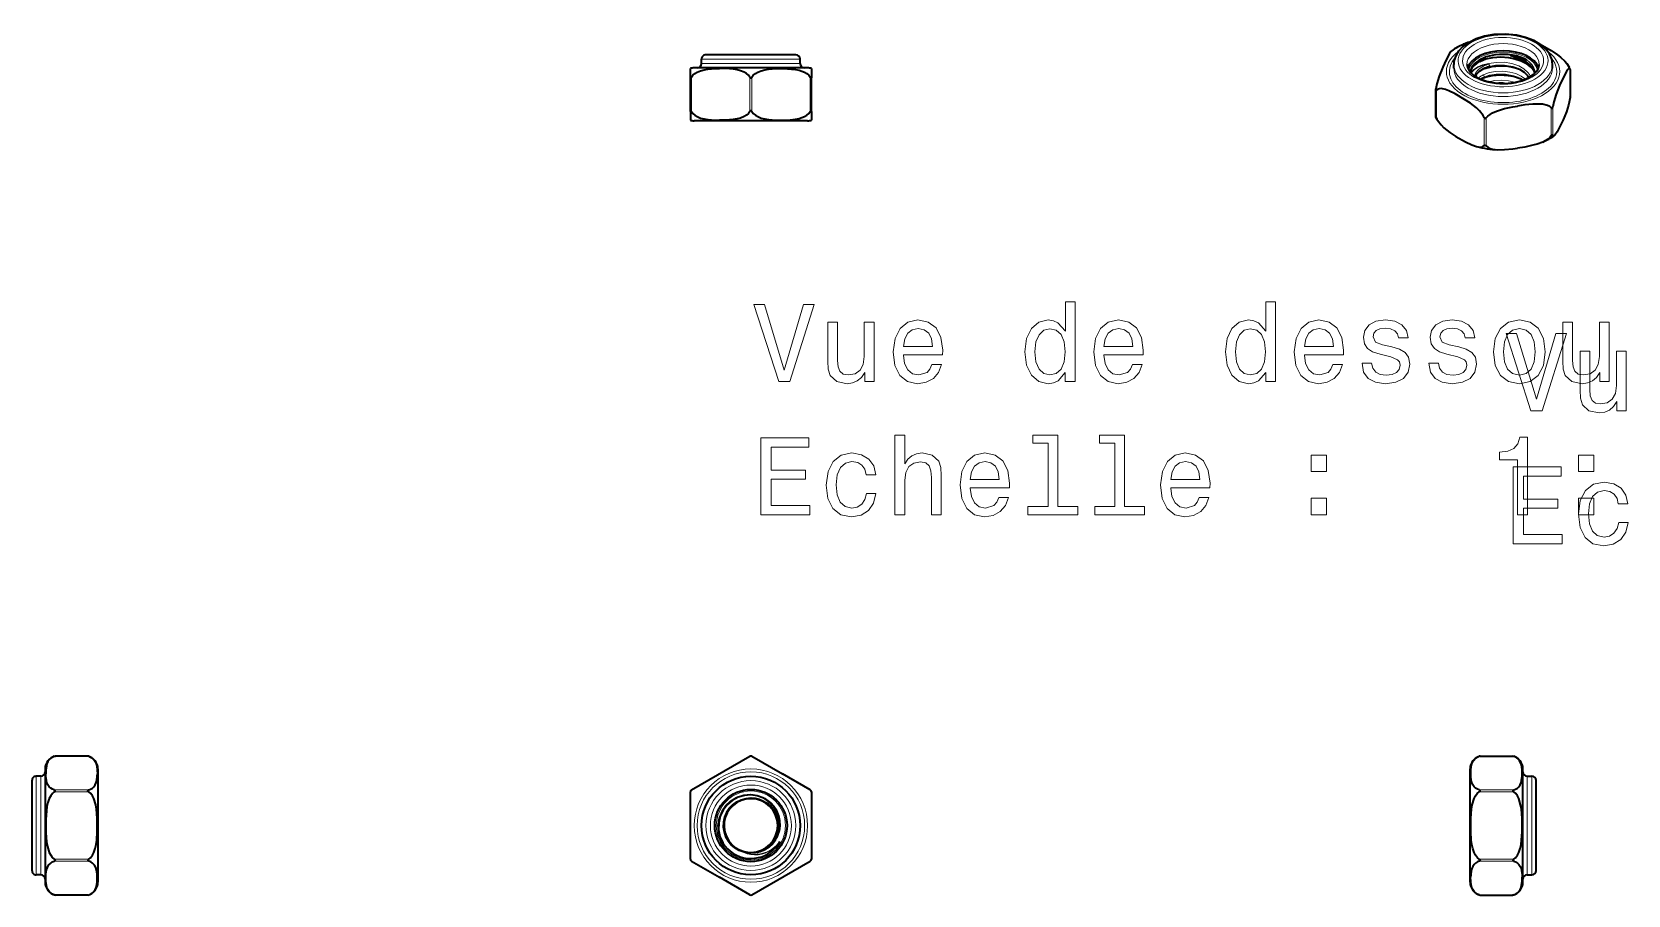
# Model space of a CAD drawing. Extents: x 562 to 708, y 370 to 457.
# Drawn here: x 561.8 to 634.4, y 417.3 to 456.6 of the extents above; entities that cross this region are included whole.
import ezdxf

# ---------------------------------------------------------------- set-up
doc = ezdxf.new("R2010")
doc.units = 0

msp = doc.modelspace()

# ---------------------------------------------------------------- linework, layer by layer
at = {"color": 7, "lineweight": 35, "ltscale": 0.075504}
msp.add_line((595.479, 455.532), (592.459, 455.532), dxfattribs=at)
at = {"color": 7, "lineweight": 35, "ltscale": 0.026569}
msp.add_line((596.541, 455.532), (595.479, 455.532), dxfattribs=at)
at = {"color": 7, "lineweight": 35, "ltscale": 0.009785}
for p, q in [((591.75, 454.515), (591.75, 454.906)), ((597.25, 454.906), (597.25, 454.515)), ((591.75, 452.949), (591.75, 452.558)), ((597.25, 452.949), (597.25, 452.558))]:
    msp.add_line(p, q, dxfattribs=at)
at = {"color": 7, "lineweight": 35, "ltscale": 0.030887}
for p, q in [((593.16, 454.932), (591.925, 454.932)), ((593.16, 452.532), (591.925, 452.532))]:
    msp.add_line(p, q, dxfattribs=at)
at = {"color": 7, "lineweight": 13, "ltscale": 0.082899}
for p, q in [((595.575, 455.332), (592.259, 455.332)), ((595.575, 455.132), (592.259, 455.132))]:
    msp.add_line(p, q, dxfattribs=at)
at = {"color": 7, "lineweight": 35, "ltscale": 0.005}
for p, q in [((592.259, 455.132), (592.259, 455.332)), ((596.741, 455.132), (596.741, 455.332)), ((562.236, 422.741), (562.036, 422.741)), ((629.774, 422.741), (629.974, 422.741)), ((562.236, 418.259), (562.036, 418.259)), ((629.774, 418.259), (629.974, 418.259))]:
    msp.add_line(p, q, dxfattribs=at)
at = {"color": 7, "lineweight": 35, "ltscale": 0.097885}
for p, q in [((597.075, 454.932), (593.16, 454.932)), ((597.075, 452.532), (593.16, 452.532))]:
    msp.add_line(p, q, dxfattribs=at)
at = {"color": 7, "lineweight": 13, "ltscale": 0.02917}
for p, q in [((596.741, 455.332), (595.575, 455.332)), ((596.741, 455.132), (595.575, 455.132))]:
    msp.add_line(p, q, dxfattribs=at)
at = {"color": 7, "lineweight": 35, "ltscale": 0.004082}
for p, q in [((626.433, 454.93), (626.433, 455.094)), ((630.916, 454.93), (630.916, 455.094))]:
    msp.add_line(p, q, dxfattribs=at)
at = {"color": 7, "lineweight": 13, "ltscale": 0.000636176}
msp.add_line((628.038, 455.103), (628.032, 455.128), dxfattribs=at)
at = {"color": 7, "lineweight": 35, "ltscale": 0.002631}
msp.add_line((631.725, 454.873), (631.68, 454.969), dxfattribs=at)
at = {"color": 7, "lineweight": 35, "ltscale": 0.000132048}
for p, q in [((631.727, 454.869), (631.725, 454.873)), ((625.624, 452.701), (625.622, 452.706))]:
    msp.add_line(p, q, dxfattribs=at)
at = {"color": 7, "lineweight": 35, "ltscale": 0.000326079}
for p, q in [((631.727, 454.869), (631.73, 454.856)), ((625.619, 452.718), (625.622, 452.706))]:
    msp.add_line(p, q, dxfattribs=at)
at = {"color": 7, "lineweight": 13, "ltscale": 0.031951}
for p, q in [((631.727, 453.59), (631.727, 454.869)), ((627.812, 451.401), (627.812, 452.679))]:
    msp.add_line(p, q, dxfattribs=at)
at = {"color": 7, "lineweight": 35, "ltscale": 0.030574}
for p, q in [((631.73, 453.633), (631.73, 454.856)), ((625.619, 452.718), (625.619, 453.941))]:
    msp.add_line(p, q, dxfattribs=at)
at = {"color": 7, "lineweight": 35, "ltscale": 0.039132}
for p, q in [((591.75, 452.949), (591.75, 454.515)), ((597.25, 452.949), (597.25, 454.515))]:
    msp.add_line(p, q, dxfattribs=at)
at = {"color": 7, "lineweight": 13, "ltscale": 0.039132}
for p, q in [((591.8, 452.949), (591.8, 454.515)), ((594.45, 452.949), (594.45, 454.515)), ((594.55, 452.949), (594.55, 454.515)), ((597.2, 452.949), (597.2, 454.515))]:
    msp.add_line(p, q, dxfattribs=at)
at = {"color": 7, "lineweight": 35, "ltscale": 0.001065}
for p, q in [((625.619, 453.941), (625.622, 453.984)), ((631.727, 453.59), (631.73, 453.633))]:
    msp.add_line(p, q, dxfattribs=at)
at = {"color": 7, "lineweight": 13, "ltscale": 0.000206424}
msp.add_line((627.775, 454.622), (627.783, 454.626), dxfattribs=at)
at = {"color": 7, "lineweight": 35, "ltscale": 0.000196875}
msp.add_line((627.782, 454.481), (627.789, 454.484), dxfattribs=at)
at = {"color": 7, "lineweight": 13, "ltscale": 0.03195}
for p, q in [((625.648, 452.65), (625.648, 453.928)), ((627.908, 451.386), (627.908, 452.664)), ((630.864, 451.843), (630.864, 453.121)), ((630.935, 451.884), (630.935, 453.162))]:
    msp.add_line(p, q, dxfattribs=at)
at = {"color": 7, "lineweight": 35, "ltscale": 0.002633}
msp.add_line((625.669, 452.606), (625.624, 452.701), dxfattribs=at)
at = {"color": 7, "lineweight": 35, "ltscale": 0.001228}
for p, q in [((625.648, 452.65), (625.669, 452.606)), ((562.853, 423.647), (562.901, 423.66)), ((629.11, 423.66), (629.157, 423.647)), ((562.901, 417.34), (562.853, 417.353)), ((629.157, 417.353), (629.11, 417.34))]:
    msp.add_line(p, q, dxfattribs=at)
at = {"color": 7, "lineweight": 13, "ltscale": 0.039131}
for p, q in [((564.419, 423.647), (562.853, 423.647)), ((627.592, 423.647), (629.157, 423.647)), ((564.419, 422.117), (562.853, 422.117)), ((627.592, 422.117), (629.157, 422.117)), ((564.419, 422.03), (562.853, 422.03)), ((627.592, 422.03), (629.157, 422.03)), ((564.419, 418.97), (562.853, 418.97)), ((564.419, 418.883), (562.853, 418.883)), ((627.592, 418.97), (629.157, 418.97)), ((627.592, 418.883), (629.157, 418.883)), ((564.419, 417.353), (562.853, 417.353)), ((627.592, 417.353), (629.157, 417.353))]:
    msp.add_line(p, q, dxfattribs=at)
at = {"color": 7, "lineweight": 35, "ltscale": 0.036768}
for p, q in [((564.371, 423.66), (562.901, 423.66)), ((627.639, 423.66), (629.11, 423.66)), ((564.371, 417.34), (562.901, 417.34)), ((627.639, 417.34), (629.11, 417.34))]:
    msp.add_line(p, q, dxfattribs=at)
at = {"color": 7, "lineweight": 35, "ltscale": 0.001229}
for p, q in [((564.419, 423.647), (564.371, 423.66)), ((627.639, 423.66), (627.592, 423.647)), ((564.371, 417.34), (564.419, 417.353)), ((627.592, 417.353), (627.639, 417.34))]:
    msp.add_line(p, q, dxfattribs=at)
at = {"color": 7, "lineweight": 35, "ltscale": 0.076499}
for p, q in [((591.8, 422.117), (594.45, 423.647)), ((594.55, 417.353), (597.2, 418.883))]:
    msp.add_line(p, q, dxfattribs=at)
at = {"color": 7, "lineweight": 35, "ltscale": 0.039872}
for p, q in [((594.55, 423.647), (595.931, 422.849)), ((594.45, 417.353), (593.069, 418.151))]:
    msp.add_line(p, q, dxfattribs=at)
at = {"color": 7, "lineweight": 35, "ltscale": 0.009402}
for p, q in [((562.436, 423.075), (562.436, 422.699)), ((564.836, 423.075), (564.836, 422.699)), ((627.174, 417.925), (627.174, 418.301)), ((629.574, 417.925), (629.574, 418.301))]:
    msp.add_line(p, q, dxfattribs=at)
at = {"color": 7, "lineweight": 35, "ltscale": 0.036627}
for p, q in [((597.2, 422.117), (595.931, 422.849)), ((591.8, 418.883), (593.069, 418.151))]:
    msp.add_line(p, q, dxfattribs=at)
at = {"color": 7, "lineweight": 35, "ltscale": 0.11937}
for p, q in [((627.174, 418.301), (627.174, 423.075)), ((629.574, 418.301), (629.574, 423.075)), ((562.436, 422.699), (562.436, 417.925)), ((564.836, 422.699), (564.836, 417.925))]:
    msp.add_line(p, q, dxfattribs=at)
at = {"color": 7, "lineweight": 35, "ltscale": 0.095823}
for p, q in [((561.836, 422.541), (561.836, 418.708)), ((630.174, 418.459), (630.174, 422.292))]:
    msp.add_line(p, q, dxfattribs=at)
at = {"color": 7, "lineweight": 13, "ltscale": 0.105212}
for p, q in [((562.036, 422.741), (562.036, 418.533)), ((562.236, 422.741), (562.236, 418.533)), ((629.774, 418.259), (629.774, 422.467)), ((629.974, 418.259), (629.974, 422.467))]:
    msp.add_line(p, q, dxfattribs=at)
at = {"color": 7, "lineweight": 13, "ltscale": 0.00686}
for p, q in [((629.774, 422.467), (629.774, 422.741)), ((629.974, 422.467), (629.974, 422.741)), ((562.036, 418.533), (562.036, 418.259)), ((562.236, 418.533), (562.236, 418.259))]:
    msp.add_line(p, q, dxfattribs=at)
at = {"color": 7, "lineweight": 35, "ltscale": 0.006248}
for p, q in [((630.174, 422.292), (630.174, 422.541)), ((561.836, 418.708), (561.836, 418.459))]:
    msp.add_line(p, q, dxfattribs=at)
at = {"color": 7, "lineweight": 35, "ltscale": 0.076498}
for p, q in [((591.75, 418.97), (591.75, 422.03)), ((597.25, 422.03), (597.25, 418.97))]:
    msp.add_line(p, q, dxfattribs=at)
at = {"color": 7, "lineweight": 35, "ltscale": 0.000250245}
for p, q in [((594.505, 421.721), (594.495, 421.721)), ((594.505, 421.721), (594.495, 421.721)), ((594.505, 421.721), (594.495, 421.721)), ((594.495, 419.279), (594.505, 419.279))]:
    msp.add_line(p, q, dxfattribs=at)
at = {"color": 7, "lineweight": 13, "ltscale": 0.000260926}
msp.add_line((594.5, 421.771), (594.51, 421.771), dxfattribs=at)
at = {"color": 7, "lineweight": 13, "ltscale": 0.000735874}
msp.add_line((594.501, 421.892), (594.505, 421.922), dxfattribs=at)
at = {"color": 7, "lineweight": 13, "ltscale": 0.00053528}
msp.add_line((594.189, 419.289), (594.178, 419.27), dxfattribs=at)
at = {"color": 7, "lineweight": 13, "ltscale": 0.000736707}
msp.add_line((594.2, 419.316), (594.189, 419.289), dxfattribs=at)
at = {"color": 7, "lineweight": 35, "ltscale": 9.49515e-05}
msp.add_line((594.196, 419.317), (594.2, 419.316), dxfattribs=at)
at = {"color": 7, "lineweight": 13, "ltscale": 0.00030791}
msp.add_line((594.495, 419.279), (594.492, 419.267), dxfattribs=at)
at = {"color": 7, "lineweight": 35, "ltscale": 0.001909}
msp.add_line((595.779, 419.716), (595.817, 419.782), dxfattribs=at)
at = {"color": 7, "lineweight": 35}
for points in [[(630.916, 455.094), (630.883, 455.333), (630.778, 455.577), (630.604, 455.803), (630.391, 455.988), (630.069, 456.179), (629.694, 456.324), (629.282, 456.422), (628.774, 456.471), (628.261, 456.449), (627.837, 456.375), (627.444, 456.251), (627.096, 456.08), (626.851, 455.904), (626.653, 455.697), (626.537, 455.516)], [(626.342, 455.714), (626.305, 455.679), (626.241, 455.589), (626.09, 455.309), (625.931, 454.965), (625.772, 454.566), (625.668, 454.218), (625.622, 453.984)], [(627.614, 455.231), (627.892, 455.343), (628.211, 455.412), (628.567, 455.436), (628.919, 455.412), (629.213, 455.352), (629.489, 455.258), (629.735, 455.129)], [(629.719, 455.194), (629.554, 455.287), (629.374, 455.366), (629.149, 455.444), (629.042, 455.478), (629.01, 455.496), (629.083, 455.501), (629.183, 455.489), (629.326, 455.46), (629.615, 455.359), (629.758, 455.284)], [(630.352, 456.016), (630.856, 455.726), (631.146, 455.532), (631.29, 455.419), (631.484, 455.238), (631.575, 455.132), (631.68, 454.969)], [(591.8, 454.515), (591.861, 454.598), (591.954, 454.68), (592.059, 454.743), (592.217, 454.806), (592.38, 454.848), (592.548, 454.876), (592.883, 454.902), (593.069, 454.906)], [(594.45, 454.515), (594.389, 454.598), (594.296, 454.68), (594.191, 454.743), (594.033, 454.806), (593.87, 454.848), (593.702, 454.876), (593.367, 454.902), (593.069, 454.906)], [(594.55, 454.515), (594.611, 454.598), (594.704, 454.68), (594.809, 454.743), (594.967, 454.806), (595.13, 454.848), (595.298, 454.876), (595.633, 454.902), (596.165, 454.9), (596.52, 454.866), (596.697, 454.831), (596.935, 454.746), (597.046, 454.68), (597.131, 454.606), (597.2, 454.515)], [(627.033, 455.094), (627.066, 454.929), (627.169, 454.76), (627.349, 454.595), (627.582, 454.457), (627.918, 454.332), (628.303, 454.254), (628.771, 454.232), (629.175, 454.273), (629.547, 454.368), (629.862, 454.507), (630.071, 454.652), (630.216, 454.808), (630.263, 454.885)], [(627.614, 455.231), (627.475, 455.148), (627.356, 455.051), (627.274, 454.956), (627.214, 454.854), (627.181, 454.746)], [(627.779, 454.891), (627.584, 454.768), (627.458, 454.629), (627.419, 454.548)], [(627.826, 454.913), (628.167, 454.997), (628.531, 455.028), (628.896, 455.007), (629.124, 454.966), (629.342, 454.905)], [(628.029, 454.985), (628.347, 455.044), (628.735, 455.048), (629.116, 454.983), (629.417, 454.871), (629.631, 454.74), (629.785, 454.587), (629.843, 454.496)], [(629.719, 455.194), (629.913, 455.04), (630.037, 454.88), (630.1, 454.708), (630.104, 454.681)], [(631.725, 454.873), (631.708, 454.897), (631.69, 454.905), (631.677, 454.903), (631.649, 454.888), (631.618, 454.858), (631.553, 454.767), (631.403, 454.487), (631.244, 454.143), (631.085, 453.744), (630.981, 453.396), (630.935, 453.162)], [(591.75, 454.515), (591.757, 454.471), (591.766, 454.468), (591.8, 454.515)], [(594.45, 454.515), (594.502, 454.468), (594.55, 454.515)], [(597.25, 454.515), (597.243, 454.471), (597.234, 454.468), (597.2, 454.515)], [(627.812, 452.679), (627.762, 452.775), (627.6, 452.987), (627.471, 453.113), (627.201, 453.326), (626.927, 453.505), (626.493, 453.754), (626.203, 453.895), (626.058, 453.949), (625.864, 453.992), (625.774, 453.99), (625.704, 453.97), (625.648, 453.928)], [(627.789, 454.484), (628.06, 454.585), (628.381, 454.639), (628.77, 454.637), (629.148, 454.566), (629.444, 454.449), (629.57, 454.376)], [(627.849, 454.513), (628.187, 454.592), (628.546, 454.62), (628.905, 454.597), (629.128, 454.557), (629.342, 454.497)], [(625.648, 453.928), (625.638, 453.917), (625.633, 453.913), (625.624, 453.913), (625.619, 453.941)], [(630.864, 453.121), (630.796, 453.179), (630.692, 453.229), (630.459, 453.281), (630.217, 453.293), (630.03, 453.287), (629.656, 453.25), (629.323, 453.202)], [(631.727, 453.59), (631.649, 453.238), (631.553, 452.945), (631.403, 452.577), (631.244, 452.236), (631.138, 452.035), (631.032, 451.883), (631.007, 451.861)], [(591.75, 452.949), (591.757, 452.993), (591.766, 452.996), (591.8, 452.949)], [(591.8, 452.949), (591.861, 452.866), (591.954, 452.785), (592.059, 452.722), (592.217, 452.658), (592.38, 452.616), (592.548, 452.589), (592.883, 452.563), (593.069, 452.558)], [(594.45, 452.949), (594.389, 452.866), (594.296, 452.785), (594.191, 452.722), (594.033, 452.658), (593.87, 452.616), (593.702, 452.589), (593.367, 452.563), (593.069, 452.558)], [(594.45, 452.949), (594.502, 452.997), (594.55, 452.949)], [(594.55, 452.949), (594.611, 452.866), (594.704, 452.785), (594.809, 452.722), (594.967, 452.658), (595.13, 452.616), (595.298, 452.589), (595.633, 452.563), (596.165, 452.565), (596.52, 452.598), (596.697, 452.634), (596.935, 452.719), (597.046, 452.784), (597.131, 452.858), (597.2, 452.949)], [(597.25, 452.949), (597.243, 452.993), (597.234, 452.996), (597.2, 452.949)], [(625.648, 452.65), (625.62, 452.719), (625.619, 452.719), (625.619, 452.718)], [(625.669, 452.606), (625.698, 452.554), (625.859, 452.342), (625.988, 452.216), (626.258, 452.003), (626.532, 451.824), (626.967, 451.575), (627.257, 451.435), (627.471, 451.36)], [(627.812, 452.679), (627.83, 452.646), (627.874, 452.629), (627.908, 452.664)], [(627.908, 452.664), (627.976, 452.742), (628.08, 452.825), (628.197, 452.895), (628.373, 452.974), (628.742, 453.088), (629.116, 453.167), (629.323, 453.202)], [(630.864, 453.121), (630.908, 453.097), (630.935, 453.162)], [(630.864, 451.843), (630.796, 451.765), (630.692, 451.682), (630.481, 451.567)], [(630.864, 451.843), (630.916, 451.899), (630.935, 451.884)], [(631.007, 451.861), (630.981, 451.848), (630.963, 451.849), (630.953, 451.856), (630.935, 451.884)], [(627.471, 451.36), (627.617, 451.336), (627.686, 451.339), (627.755, 451.359), (627.812, 451.401)], [(627.812, 451.401), (627.843, 451.424), (627.885, 451.409), (627.908, 451.386)], [(627.908, 451.386), (627.976, 451.329), (628.08, 451.278), (628.197, 451.245), (628.43, 451.216)], [(628.43, 451.216), (628.742, 451.22), (629.116, 451.257), (629.323, 451.285)], [(630.481, 451.567), (630.217, 451.471), (630.03, 451.42), (629.656, 451.34), (629.323, 451.285)], [(562.853, 423.647), (562.77, 423.611), (562.688, 423.558), (562.626, 423.497), (562.562, 423.406), (562.52, 423.312), (562.493, 423.215), (562.466, 423.021), (562.462, 422.849)], [(564.419, 423.647), (564.502, 423.611), (564.584, 423.558), (564.646, 423.497), (564.71, 423.406), (564.752, 423.312), (564.78, 423.215), (564.806, 423.021), (564.81, 422.849)], [(627.592, 422.117), (627.509, 422.152), (627.427, 422.205), (627.364, 422.266), (627.3, 422.357), (627.258, 422.451), (627.231, 422.548), (627.205, 422.742), (627.207, 423.049), (627.24, 423.254), (627.276, 423.356), (627.334, 423.46), (627.427, 423.558), (627.5, 423.607), (627.592, 423.647)], [(629.157, 422.117), (629.24, 422.152), (629.322, 422.205), (629.385, 422.266), (629.448, 422.357), (629.49, 422.451), (629.518, 422.548), (629.544, 422.742), (629.542, 423.049), (629.508, 423.254), (629.473, 423.356), (629.414, 423.46), (629.322, 423.558), (629.248, 423.607), (629.157, 423.647)], [(562.853, 422.117), (562.77, 422.152), (562.688, 422.205), (562.626, 422.266), (562.562, 422.357), (562.52, 422.451), (562.493, 422.548), (562.466, 422.742), (562.462, 422.849)], [(564.419, 422.117), (564.502, 422.152), (564.584, 422.205), (564.646, 422.266), (564.71, 422.357), (564.752, 422.451), (564.78, 422.548), (564.806, 422.742), (564.81, 422.849)], [(562.853, 422.03), (562.884, 422.053), (562.894, 422.094), (562.853, 422.117)], [(564.419, 422.03), (564.388, 422.053), (564.378, 422.094), (564.419, 422.117)], [(627.592, 422.117), (627.638, 422.075), (627.592, 422.03)], [(629.157, 422.117), (629.11, 422.075), (629.157, 422.03)], [(562.853, 422.03), (562.77, 421.96), (562.688, 421.852), (562.626, 421.731), (562.562, 421.549), (562.52, 421.36), (562.493, 421.167), (562.466, 420.779), (562.469, 420.165), (562.502, 419.755), (562.537, 419.551), (562.623, 419.276), (562.688, 419.148), (562.762, 419.049), (562.853, 418.97)], [(564.419, 418.97), (564.502, 419.04), (564.584, 419.148), (564.646, 419.269), (564.71, 419.451), (564.752, 419.64), (564.78, 419.833), (564.806, 420.221), (564.804, 420.835), (564.77, 421.245), (564.735, 421.449), (564.65, 421.724), (564.584, 421.852), (564.51, 421.951), (564.419, 422.03)], [(594.501, 421.892), (594.206, 421.872), (593.919, 421.789), (593.654, 421.646), (593.423, 421.449), (593.238, 421.206), (593.107, 420.927), (593.038, 420.625), (593.034, 420.312), (593.096, 420.003), (593.223, 419.713)], [(594.499, 419.266), (594.794, 419.289), (595.078, 419.383), (595.335, 419.543), (595.548, 419.76), (595.704, 420.025), (595.794, 420.323), (595.811, 420.636), (595.753, 420.947), (595.622, 421.238), (595.423, 421.492), (595.207, 421.668)], [(627.592, 418.97), (627.509, 419.04), (627.427, 419.148), (627.364, 419.269), (627.3, 419.451), (627.258, 419.64), (627.231, 419.833), (627.205, 420.221), (627.207, 420.835), (627.24, 421.245), (627.276, 421.449), (627.361, 421.724), (627.427, 421.852), (627.5, 421.951), (627.592, 422.03)], [(629.157, 418.97), (629.24, 419.04), (629.322, 419.148), (629.385, 419.269), (629.448, 419.451), (629.49, 419.64), (629.518, 419.833), (629.544, 420.221), (629.542, 420.835), (629.508, 421.245), (629.473, 421.449), (629.388, 421.724), (629.322, 421.852), (629.248, 421.951), (629.157, 422.03)], [(562.853, 417.353), (562.77, 417.389), (562.688, 417.442), (562.626, 417.503), (562.562, 417.594), (562.52, 417.688), (562.493, 417.785), (562.466, 417.979), (562.469, 418.286), (562.502, 418.491), (562.537, 418.593), (562.596, 418.697), (562.688, 418.794), (562.762, 418.844), (562.853, 418.883)], [(562.853, 418.97), (562.884, 418.947), (562.894, 418.906), (562.853, 418.883)], [(564.419, 418.97), (564.388, 418.947), (564.378, 418.906), (564.419, 418.883)], [(564.419, 417.353), (564.502, 417.389), (564.584, 417.442), (564.646, 417.503), (564.71, 417.594), (564.752, 417.688), (564.78, 417.785), (564.806, 417.979), (564.804, 418.286), (564.77, 418.491), (564.735, 418.593), (564.676, 418.697), (564.584, 418.794), (564.51, 418.844), (564.419, 418.883)], [(627.592, 418.883), (627.509, 418.848), (627.427, 418.795), (627.364, 418.734), (627.3, 418.643), (627.258, 418.549), (627.231, 418.452), (627.205, 418.258), (627.2, 418.151)], [(627.592, 418.97), (627.622, 418.947), (627.633, 418.906), (627.592, 418.883)], [(629.157, 418.97), (629.126, 418.947), (629.116, 418.906), (629.157, 418.883)], [(629.157, 418.883), (629.24, 418.848), (629.322, 418.795), (629.385, 418.734), (629.448, 418.643), (629.49, 418.549), (629.518, 418.452), (629.544, 418.258), (629.548, 418.151)], [(627.592, 417.353), (627.509, 417.389), (627.427, 417.442), (627.364, 417.503), (627.3, 417.594), (627.258, 417.688), (627.231, 417.785), (627.205, 417.979), (627.2, 418.151)], [(629.157, 417.353), (629.24, 417.389), (629.322, 417.442), (629.385, 417.503), (629.448, 417.594), (629.49, 417.688), (629.518, 417.785), (629.544, 417.979), (629.548, 418.151)]]:
    msp.add_lwpolyline(points, dxfattribs=at)
at = {"color": 7, "lineweight": 13}
for points in [[(627.223, 454.701), (627.271, 454.785), (627.34, 454.862), (627.528, 454.99), (627.741, 455.073)], [(627.242, 454.683), (627.289, 454.766), (627.357, 454.842), (627.542, 454.968), (627.752, 455.049)], [(627.783, 454.626), (628.049, 454.725), (628.351, 454.779), (628.669, 454.786), (628.985, 454.748), (629.253, 454.675), (629.495, 454.567), (629.698, 454.426)], [(628.032, 455.128), (628.365, 455.188), (628.717, 455.192), (629.065, 455.138), (629.387, 455.029), (629.62, 454.896), (629.801, 454.729), (629.867, 454.636), (629.913, 454.537)], [(628.013, 454.306), (628.301, 454.365), (628.608, 454.38), (628.917, 454.352), (629.214, 454.28)], [(594.505, 421.922), (594.489, 421.922), (594.165, 421.894), (593.854, 421.793), (593.573, 421.624), (593.353, 421.415), (593.18, 421.163), (593.061, 420.88), (593.021, 420.708), (593, 420.532)], [(594.495, 419.237), (594.716, 419.246), (594.933, 419.295), (595.139, 419.38), (595.33, 419.502), (595.498, 419.656), (595.637, 419.837), (595.743, 420.042), (595.813, 420.264), (595.842, 420.495), (595.831, 420.731), (595.779, 420.962), (595.687, 421.182), (595.563, 421.376), (595.408, 421.547), (595.225, 421.691)], [(595.728, 419.638), (595.554, 419.476), (595.359, 419.345), (595.148, 419.248), (594.988, 419.201), (594.825, 419.174), (594.661, 419.167), (594.5, 419.18)], [(595.817, 419.782), (595.644, 419.582), (595.441, 419.419), (595.214, 419.297), (594.93, 419.211), (594.64, 419.189), (594.505, 419.201)]]:
    msp.add_lwpolyline(points, dxfattribs=at)
for points in [[(596.896, 444.181), (596.018, 441.2), (595.115, 444.181), (594.636, 444.181), (595.766, 440.676), (596.27, 440.676), (597.375, 444.181)], [(608.782, 441.094), (608.782, 440.676), (609.226, 440.676), (609.226, 444.297), (608.787, 444.297), (608.787, 442.97), (608.45, 443.353), (608.243, 443.444), (608.006, 443.48), (607.577, 443.379), (607.244, 443.096), (607.027, 442.642), (606.952, 442.032), (607.027, 441.422), (607.244, 440.963), (607.577, 440.676), (608.006, 440.58), (608.243, 440.615), (608.455, 440.706)], [(617.891, 441.094), (617.891, 440.676), (618.334, 440.676), (618.334, 444.297), (617.896, 444.297), (617.896, 442.97), (617.558, 443.353), (617.351, 443.444), (617.114, 443.48), (616.685, 443.379), (616.352, 443.096), (616.135, 442.642), (616.06, 442.032), (616.135, 441.422), (616.352, 440.963), (616.685, 440.676), (617.114, 440.58), (617.351, 440.615), (617.563, 440.706)], [(600.098, 443.384), (599.654, 443.384), (599.654, 441.82), (599.604, 441.457), (599.458, 441.195), (599.231, 441.034), (598.933, 440.983), (598.696, 441.023), (598.545, 441.145), (598.459, 441.351), (598.439, 441.644), (598.439, 443.384), (597.995, 443.384), (597.995, 441.603), (598.01, 441.245), (598.106, 440.948), (598.398, 440.676), (598.867, 440.58), (599.12, 440.615), (599.336, 440.706), (599.523, 440.862), (599.674, 441.089), (599.674, 440.676), (600.098, 440.676)], [(601.434, 441.901), (603.21, 441.901), (603.215, 442.108), (603.134, 442.688), (602.912, 443.121), (602.559, 443.384), (602.09, 443.48), (601.631, 443.379), (601.278, 443.096), (601.051, 442.637), (600.97, 442.032), (601.046, 441.412), (601.273, 440.958), (601.621, 440.676), (602.075, 440.58), (602.468, 440.645), (602.791, 440.817), (603.028, 441.089), (603.164, 441.452), (602.726, 441.452), (602.635, 441.25), (602.504, 441.099), (602.13, 440.978), (601.843, 441.034), (601.626, 441.21), (601.485, 441.498), (601.434, 441.886)], [(601.434, 442.274), (601.49, 442.622), (601.626, 442.879), (601.833, 443.036), (602.105, 443.091), (602.372, 443.036), (602.579, 442.879), (602.705, 442.622), (602.751, 442.274)], [(608.081, 443.081), (608.374, 443.011), (608.596, 442.814), (608.727, 442.486), (608.777, 442.032), (608.727, 441.573), (608.596, 441.245), (608.374, 441.044), (608.081, 440.978), (607.804, 441.044), (607.592, 441.245), (607.451, 441.578), (607.406, 442.032), (607.451, 442.481), (607.592, 442.809), (607.804, 443.011)], [(610.542, 441.901), (612.318, 441.901), (612.323, 442.108), (612.242, 442.688), (612.02, 443.121), (611.667, 443.384), (611.198, 443.48), (610.739, 443.379), (610.386, 443.096), (610.159, 442.637), (610.079, 442.032), (610.154, 441.412), (610.381, 440.958), (610.729, 440.676), (611.183, 440.58), (611.576, 440.645), (611.899, 440.817), (612.136, 441.089), (612.272, 441.452), (611.834, 441.452), (611.743, 441.25), (611.612, 441.099), (611.238, 440.978), (610.951, 441.034), (610.734, 441.21), (610.593, 441.498), (610.542, 441.886)], [(610.542, 442.274), (610.598, 442.622), (610.734, 442.879), (610.941, 443.036), (611.213, 443.091), (611.481, 443.036), (611.687, 442.879), (611.813, 442.622), (611.859, 442.274)], [(617.189, 443.081), (617.482, 443.011), (617.704, 442.814), (617.835, 442.486), (617.885, 442.032), (617.835, 441.573), (617.704, 441.245), (617.482, 441.044), (617.189, 440.978), (616.912, 441.044), (616.7, 441.245), (616.559, 441.578), (616.514, 442.032), (616.559, 442.481), (616.7, 442.809), (616.912, 443.011)], [(619.651, 441.901), (621.426, 441.901), (621.431, 442.108), (621.35, 442.688), (621.128, 443.121), (620.775, 443.384), (620.306, 443.48), (619.847, 443.379), (619.494, 443.096), (619.267, 442.637), (619.187, 442.032), (619.262, 441.412), (619.489, 440.958), (619.837, 440.676), (620.291, 440.58), (620.684, 440.645), (621.007, 440.817), (621.244, 441.089), (621.38, 441.452), (620.942, 441.452), (620.851, 441.25), (620.72, 441.099), (620.347, 440.978), (620.059, 441.034), (619.842, 441.21), (619.701, 441.498), (619.651, 441.886)], [(619.651, 442.274), (619.706, 442.622), (619.842, 442.879), (620.049, 443.036), (620.321, 443.091), (620.589, 443.036), (620.795, 442.879), (620.921, 442.622), (620.967, 442.274)], [(623.625, 442.254), (623.196, 442.355), (622.878, 442.471), (622.772, 442.708), (622.803, 442.874), (622.909, 442.995), (623.08, 443.071), (623.327, 443.101), (623.564, 443.071), (623.751, 442.98), (623.872, 442.844), (623.922, 442.663), (624.356, 442.663), (624.356, 442.673), (624.28, 443), (624.073, 443.258), (623.751, 443.419), (623.327, 443.48), (622.898, 443.419), (622.586, 443.253), (622.389, 443.005), (622.329, 442.693), (622.374, 442.39), (622.515, 442.178), (622.747, 442.027), (623.085, 441.921), (623.579, 441.8), (623.882, 441.674), (623.963, 441.573), (623.993, 441.422), (623.947, 441.235), (623.826, 441.094), (623.63, 441.003), (623.367, 440.973), (623.09, 441.003), (622.888, 441.109), (622.752, 441.281), (622.697, 441.518), (622.268, 441.518), (622.339, 441.114), (622.545, 440.822), (622.873, 440.645), (623.327, 440.58), (623.801, 440.645), (624.149, 440.822), (624.361, 441.104), (624.437, 441.472), (624.381, 441.79), (624.225, 442.007), (623.968, 442.148)], [(626.661, 442.254), (626.232, 442.355), (625.914, 442.471), (625.808, 442.708), (625.839, 442.874), (625.945, 442.995), (626.116, 443.071), (626.363, 443.101), (626.6, 443.071), (626.787, 442.98), (626.908, 442.844), (626.958, 442.663), (627.392, 442.663), (627.392, 442.673), (627.316, 443), (627.109, 443.258), (626.787, 443.419), (626.363, 443.48), (625.934, 443.419), (625.622, 443.253), (625.425, 443.005), (625.365, 442.693), (625.41, 442.39), (625.551, 442.178), (625.783, 442.027), (626.121, 441.921), (626.615, 441.8), (626.918, 441.674), (626.999, 441.573), (627.029, 441.422), (626.983, 441.235), (626.862, 441.094), (626.666, 441.003), (626.403, 440.973), (626.126, 441.003), (625.924, 441.109), (625.788, 441.281), (625.733, 441.518), (625.304, 441.518), (625.375, 441.114), (625.581, 440.822), (625.909, 440.645), (626.363, 440.58), (626.837, 440.645), (627.185, 440.822), (627.397, 441.104), (627.473, 441.472), (627.417, 441.79), (627.261, 442.007), (627.004, 442.148)], [(628.239, 442.027), (628.32, 441.412), (628.552, 440.958), (628.92, 440.676), (629.414, 440.58), (629.903, 440.676), (630.272, 440.953), (630.504, 441.407), (630.589, 442.027), (630.504, 442.642), (630.272, 443.101), (629.903, 443.379), (629.414, 443.48), (628.92, 443.379), (628.552, 443.096), (628.32, 442.642)], [(628.693, 442.032), (628.738, 442.486), (628.88, 442.814), (629.107, 443.016), (629.414, 443.086), (629.717, 443.016), (629.944, 442.819), (630.085, 442.486), (630.135, 442.032), (630.085, 441.573), (629.944, 441.24), (629.717, 441.039), (629.414, 440.973), (629.107, 441.039), (628.88, 441.24), (628.738, 441.573)], [(633.494, 443.384), (633.05, 443.384), (633.05, 441.82), (633, 441.457), (632.854, 441.195), (632.627, 441.034), (632.329, 440.983), (632.092, 441.023), (631.941, 441.145), (631.855, 441.351), (631.835, 441.644), (631.835, 443.384), (631.391, 443.384), (631.391, 441.603), (631.406, 441.245), (631.502, 440.948), (631.795, 440.676), (632.264, 440.58), (632.516, 440.615), (632.733, 440.706), (632.919, 440.862), (633.071, 441.089), (633.071, 440.676), (633.494, 440.676)], [(631.07, 442.861), (630.192, 439.881), (629.29, 442.861), (628.81, 442.861), (629.94, 439.356), (630.444, 439.356), (631.549, 442.861)], [(634.272, 442.065), (633.828, 442.065), (633.828, 440.501), (633.778, 440.138), (633.632, 439.876), (633.405, 439.714), (633.107, 439.664), (632.87, 439.704), (632.719, 439.825), (632.633, 440.032), (632.613, 440.325), (632.613, 442.065), (632.169, 442.065), (632.169, 440.284), (632.184, 439.926), (632.28, 439.629), (632.573, 439.356), (633.042, 439.26), (633.294, 439.296), (633.511, 439.387), (633.697, 439.543), (633.849, 439.77), (633.849, 439.356), (634.272, 439.356)], [(594.959, 434.629), (597.178, 434.629), (597.178, 435.052), (595.423, 435.052), (595.423, 436.237), (596.986, 436.237), (596.986, 436.656), (595.423, 436.656), (595.423, 437.705), (597.138, 437.705), (597.138, 438.129), (594.959, 438.129)], [(601.046, 434.629), (601.49, 434.629), (601.49, 436.192), (601.535, 436.55), (601.682, 436.812), (601.909, 436.974), (602.211, 437.034), (602.453, 436.984), (602.604, 436.848), (602.68, 436.621), (602.705, 436.318), (602.705, 434.629), (603.149, 434.629), (603.149, 436.409), (603.129, 436.767), (603.038, 437.065), (602.741, 437.337), (602.277, 437.433), (602.024, 437.397), (601.808, 437.302), (601.626, 437.15), (601.49, 436.944), (601.49, 438.25), (601.046, 438.25)], [(608.001, 437.876), (608.001, 435.002), (607.088, 435.002), (607.088, 434.629), (609.352, 434.629), (609.352, 435.002), (608.445, 435.002), (608.445, 438.25), (607.305, 438.25), (607.305, 437.876)], [(611.037, 437.876), (611.037, 435.002), (610.124, 435.002), (610.124, 434.629), (612.388, 434.629), (612.388, 435.002), (611.481, 435.002), (611.481, 438.25), (610.341, 438.25), (610.341, 437.876)], [(629.323, 434.629), (629.782, 434.629), (629.782, 438.154), (629.439, 438.154), (629.349, 437.846), (629.167, 437.639), (628.89, 437.518), (628.506, 437.478), (628.506, 437.12), (629.323, 437.12)], [(599.735, 436.439), (600.174, 436.439), (600.083, 436.843), (599.866, 437.16), (599.528, 437.357), (599.089, 437.433), (598.605, 437.332), (598.237, 437.049), (598.005, 436.59), (597.924, 435.975), (598, 435.365), (598.227, 434.911), (598.585, 434.629), (599.074, 434.533), (599.508, 434.608), (599.846, 434.82), (600.078, 435.153), (600.179, 435.597), (599.755, 435.597), (599.679, 435.315), (599.538, 435.103), (599.336, 434.972), (599.089, 434.931), (598.782, 434.997), (598.56, 435.199), (598.424, 435.526), (598.378, 435.99), (598.424, 436.444), (598.565, 436.772), (598.792, 436.974), (599.089, 437.044), (599.352, 436.999), (599.548, 436.883), (599.679, 436.691)], [(604.47, 435.854), (606.246, 435.854), (606.251, 436.061), (606.17, 436.641), (605.948, 437.075), (605.595, 437.337), (605.126, 437.433), (604.667, 437.332), (604.314, 437.049), (604.087, 436.59), (604.006, 435.985), (604.082, 435.365), (604.309, 434.911), (604.657, 434.629), (605.111, 434.533), (605.504, 434.598), (605.827, 434.77), (606.064, 435.042), (606.2, 435.405), (605.762, 435.405), (605.671, 435.204), (605.54, 435.052), (605.166, 434.931), (604.879, 434.987), (604.662, 435.163), (604.521, 435.451), (604.47, 435.839)], [(613.579, 435.854), (615.354, 435.854), (615.359, 436.061), (615.278, 436.641), (615.056, 437.075), (614.703, 437.337), (614.234, 437.433), (613.775, 437.332), (613.422, 437.049), (613.195, 436.59), (613.115, 435.985), (613.19, 435.365), (613.417, 434.911), (613.765, 434.629), (614.219, 434.533), (614.612, 434.598), (614.935, 434.77), (615.172, 435.042), (615.308, 435.405), (614.87, 435.405), (614.779, 435.204), (614.648, 435.052), (614.274, 434.931), (613.987, 434.987), (613.77, 435.163), (613.629, 435.451), (613.579, 435.839)], [(619.958, 436.585), (620.654, 436.585), (620.654, 437.337), (619.958, 437.337)], [(632.102, 436.585), (632.798, 436.585), (632.798, 437.337), (632.102, 437.337)], [(604.47, 436.227), (604.526, 436.575), (604.662, 436.833), (604.869, 436.989), (605.141, 437.044), (605.409, 436.989), (605.615, 436.833), (605.741, 436.575), (605.787, 436.227)], [(613.579, 436.227), (613.634, 436.575), (613.77, 436.833), (613.977, 436.989), (614.249, 437.044), (614.517, 436.989), (614.723, 436.833), (614.849, 436.575), (614.895, 436.227)], [(629.133, 433.309), (631.352, 433.309), (631.352, 433.733), (629.597, 433.733), (629.597, 434.918), (631.161, 434.918), (631.161, 435.337), (629.597, 435.337), (629.597, 436.386), (631.312, 436.386), (631.312, 436.809), (629.133, 436.809)], [(633.909, 435.12), (634.348, 435.12), (634.257, 435.523), (634.04, 435.841), (633.702, 436.038), (633.264, 436.113), (632.779, 436.013), (632.411, 435.73), (632.179, 435.271), (632.099, 434.656), (632.174, 434.046), (632.401, 433.592), (632.759, 433.309), (633.248, 433.214), (633.682, 433.289), (634.02, 433.501), (634.252, 433.834), (634.353, 434.278), (633.929, 434.278), (633.854, 433.995), (633.712, 433.784), (633.511, 433.652), (633.264, 433.612), (632.956, 433.678), (632.734, 433.879), (632.598, 434.207), (632.552, 434.671), (632.598, 435.125), (632.739, 435.453), (632.966, 435.655), (633.264, 435.725), (633.526, 435.68), (633.723, 435.564), (633.854, 435.372)], [(619.958, 434.629), (620.654, 434.629), (620.654, 435.38), (619.958, 435.38)], [(632.102, 434.629), (632.798, 434.629), (632.798, 435.38), (632.102, 435.38)]]:
    msp.add_lwpolyline(points, close=True, dxfattribs=at)
for radius in [2.575, 2.441, 2.041, 1.841, 1.571]:
    msp.add_circle((594.5, 420.5), radius, dxfattribs=at)
at = {"color": 7, "lineweight": 35}
for radius in [2.241, 1.641]:
    msp.add_circle((594.5, 420.5), radius, dxfattribs=at)
for centre, radius, start, end in [((592.459, 455.332), 0.2, 90, 180.00001), ((596.541, 455.332), 0.2, 0, 90), ((628.102, 453.174), 3.09, 113.53862, 124.72316), ((627.36, 455.088), 0.927, 152.51964, 179.65205), ((627.81, 453.832), 2.371, 106.36677, 113.42133), ((591.925, 454.332), 0.601, 90.00441, 106.90527), ((592.059, 455.132), 0.2, 270, 0), ((596.941, 455.132), 0.2, 180.00001, 270), ((597.075, 454.332), 0.601, 73.09473, 89.99558), ((628.409, 453.583), 1.452, 105.1774, 115.69851), ((629.183, 454.215), 1.067, 33.33785, 58.8824), ((629.859, 455.099), 0.457, 332.10075, 359.33382), ((628.223, 453.613), 0.973, 116.94853, 124.38074), ((628.562, 452.051), 2.188, 85.29764, 92.20991), ((591.925, 453.133), 0.601, 253.09473, 269.99559), ((597.075, 453.133), 0.601, 270.00442, 286.90527), ((629.246, 454.4), 3.09, 293.53862, 304.72321), ((628.649, 455.977), 4.766, 255.68885, 267.37059), ((563.036, 423.075), 0.6, 103.03902, 180.00001), ((564.236, 423.075), 0.6, 360, 76.96098), ((594.5, 423.56), 0.1, 60, 120), ((627.774, 423.075), 0.6, 103.03902, 180.00001), ((628.974, 423.075), 0.6, 360, 76.96098), ((562.236, 422.941), 0.2, 270, 0), ((629.774, 422.941), 0.2, 180.00001, 270), ((562.036, 422.541), 0.2, 90, 180.00001), ((591.85, 422.03), 0.1, 120, 180.00001), ((597.15, 422.03), 0.1, 360, 60), ((629.974, 422.541), 0.2, 0, 90), ((594.5, 420.5), 1.221, 90.23471, 255.58359), ((594.452, 420.515), 1.378, 56.73573, 87.94063), ((594.5, 420.5), 1.221, 270.23471, 89.7653), ((594.5, 420.5), 1.5, 178.76186, 283.50446), ((594.5, 420.501), 1.222, 255.58726, 269.76164), ((594.55, 420.492), 1.227, 253.41124, 267.61753), ((594.5, 420.5), 1.5, 283.50079, 328.50136), ((562.036, 418.459), 0.2, 179.99999, 270), ((591.85, 418.97), 0.1, 180.00001, 240), ((597.15, 418.97), 0.1, 300, 360), ((629.974, 418.459), 0.2, 270, 360), ((562.236, 418.059), 0.2, 360, 90), ((563.036, 417.925), 0.6, 179.99999, 256.96098), ((564.236, 417.925), 0.6, 283.03902, 0), ((627.774, 417.925), 0.6, 179.99999, 256.96098), ((628.974, 417.925), 0.6, 283.03902, 0), ((629.774, 418.059), 0.2, 90, 179.99999), ((594.5, 417.44), 0.1, 240, 300)]:
    msp.add_arc(centre, radius, start, end, dxfattribs=at)
at = {"color": 7, "lineweight": 13}
for centre, radius, start, end in [((628.197, 453.467), 1.669, 95.69443, 105.86582), ((628.198, 453.473), 1.638, 95.62076, 105.79825), ((628.419, 453.682), 1.471, 105.00141, 115.53191), ((628.172, 453.809), 0.904, 116.00727, 133.00206), ((594.5, 420.5), 1.271, 90.00002, 255.34891), ((594.452, 420.516), 1.407, 56.63296, 87.84181), ((594.327, 421.762), 0.183, 347.14304, 2.9025), ((594.5, 420.5), 1.271, 312.54037, 89.53072), ((594.68, 420.45), 1.283, 246.98211, 261.93667), ((594.55, 420.492), 1.256, 253.2875, 267.49623), ((594.68, 420.45), 1.261, 247.06905, 262.01829)]:
    msp.add_arc(centre, radius, start, end, dxfattribs=at)
for centre, major_axis, ratio, start_param, end_param in [((628.674, 455.257), (2.041, 0), 0.57735, 5.997787, 12.280972), ((628.674, 455.257), (1.841, 0), 0.57735, 2.856194490192346, 9.139379797371932), ((628.674, 454.767), (2.575, 0), 0.57735, 2.483326, 6.941454), ((628.674, 455.094), (1.641, 0), 0.57735, 0.000029, 3.141622), ((628.674, 454.743), (1.571, 0), 0.57735, 0.104905, 3.036673), ((628.674, 454.767), (2.441, 0), 0.57735, 2.685077, 5.997787), ((628.674, 455.094), (2.241, 0), 0.57735, 3.141622, 6.283214), ((628.674, 454.93), (2.241, 0), 0.57735, 3.141622, 6.283214), ((628.567, 454.488), (1.197, -0.013), 0.569665, 2.289708, 3.034289), ((628.002, 455.081), (-0.0273, 0.0962), 0.4494, 3.141529, 5.095051), ((628.002, 455.081), (0.0267, -0.0964), 0.41004, 6.283082, 7.97604), ((628.562, 454.692), (1.574, -0.012), 0.58365, 0.034399, 0.713102), ((628.674, 454.767), (2.441, 0), 0.57735, 5.997787, 6.739716), ((627.744, 454.574), (0.045, -0.0893), 0.608645, 6.283185, 8.150219), ((594.171, 419.22), (-0.0249, -0.0969), 0.060118, 3.141592, 4.189386)]:
    msp.add_ellipse(centre, major_axis=major_axis, ratio=ratio, start_param=start_param, end_param=end_param, dxfattribs=at)
at = {"color": 7, "lineweight": 35}
for centre, major_axis, ratio, start_param, end_param in [((628.674, 454.767), (1.641, 0), 0.57735, 0.185044, 2.956558), ((628.674, 454.685), (1.5, 0), 0.577331, 1.809109, 2.591963), ((628.674, 454.685), (1.5, 0), 0.57735, 0.763788, 1.808997), ((628.674, 454.685), (1.5, 0), 0.57735, 2.591828, 3.06786)]:
    msp.add_ellipse(centre, major_axis=major_axis, ratio=ratio, start_param=start_param, end_param=end_param, dxfattribs=at)

doc.saveas('drawing.dxf')
